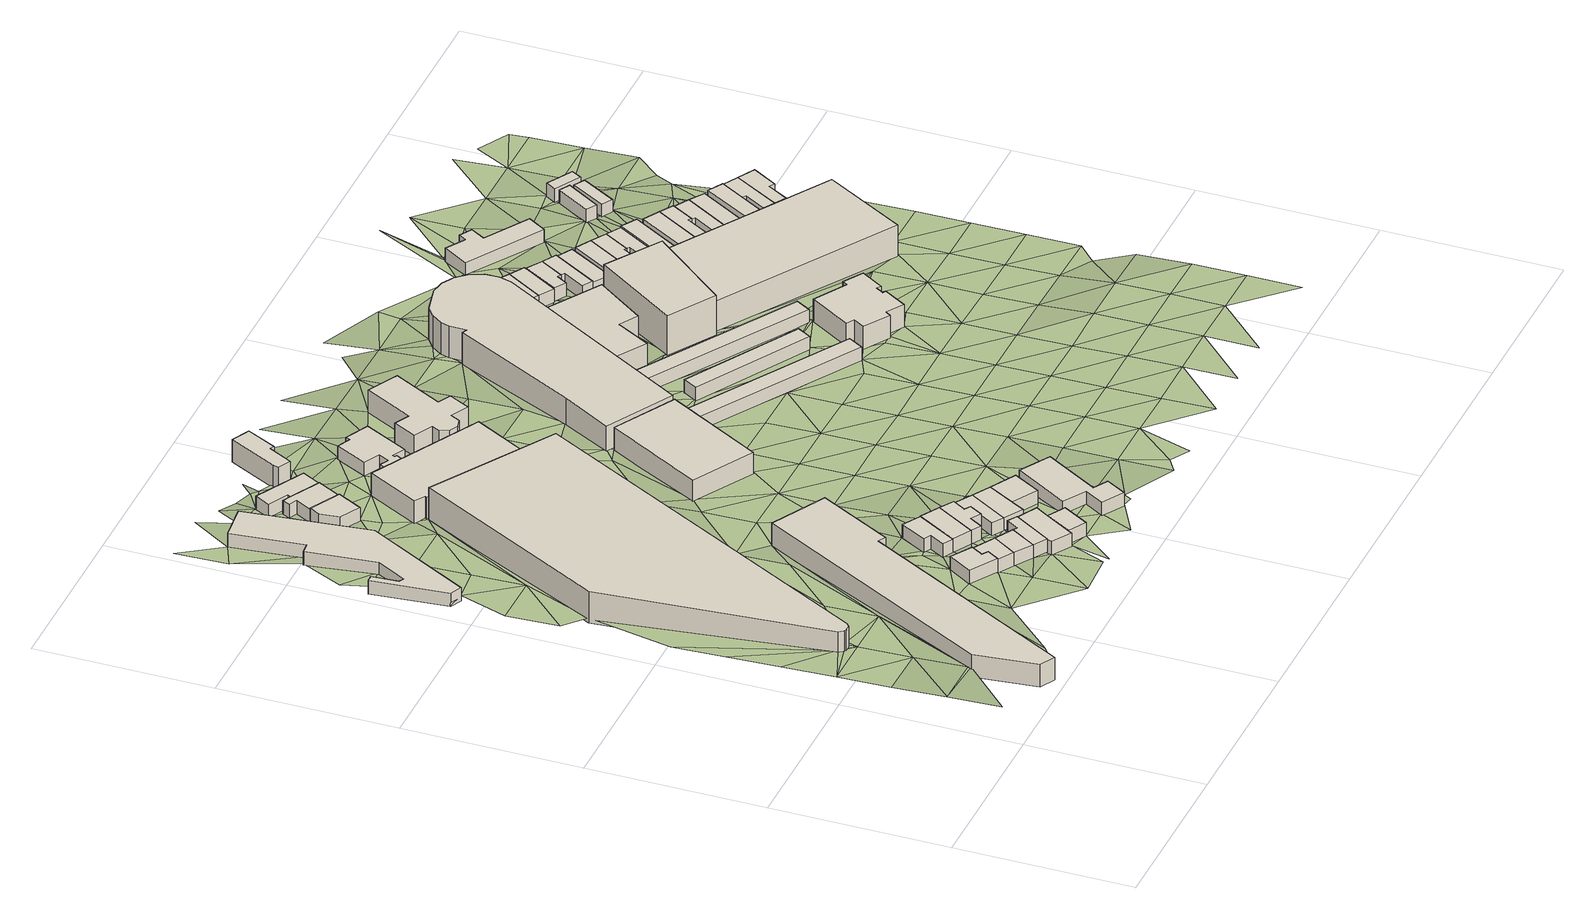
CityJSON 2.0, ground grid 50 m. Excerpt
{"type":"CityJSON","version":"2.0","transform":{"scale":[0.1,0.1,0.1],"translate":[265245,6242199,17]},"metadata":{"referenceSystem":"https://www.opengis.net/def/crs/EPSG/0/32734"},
"CityObjects":{
"building1":{"type":"Building","attributes":{"address":"International Hotel School 127 Cecil Road Salt River 7925 Cape Town","building":"college","building:levels":2,"amenity":"college","building_height":6.9,"plus_code":"4FRW3F86+86P","ground_height":23.71,"roof_height":30.61},"geometry":[{"type":"Solid","lod":"1","boundaries":[[[[0,1,2,3]],[[1,4,5,2]],[[4,6,7,5]],[[6,8,9,7]],[[8,10,11,9]],[[10,12,13,11]],[[12,0,3,13]],[[3,2,5,7,9,11,13]],[[12,10,8,6,4,1,0]]]]}]},
"building2":{"type":"Building","attributes":{"address":"Durham Avenue Cape Town","building":"retail","building:levels":1,"building_height":4.1,"plus_code":"4FRW3F86+V5J","ground_height":20.14,"roof_height":24.24},"geometry":[{"type":"Solid","lod":"1","boundaries":[[[[14,15,16,17]],[[15,18,19,16]],[[18,20,21,19]],[[20,22,23,21]],[[22,24,25,23]],[[24,26,27,25]],[[26,28,29,27]],[[28,30,31,29]],[[30,32,33,31]],[[32,34,35,33]],[[34,36,37,35]],[[36,14,17,37]],[[17,16,19,21,23,25,27,29,31,33,35,37]],[[36,34,32,30,28,26,24,22,20,18,15,14]]]]}]},
"building3":{"type":"Building","attributes":{"address":"1 Milne Street Salt River Cape Town","building":"house","building:levels":1,"building_height":4.1,"plus_code":"4FRW3F86+88G","ground_height":25.36,"roof_height":29.46},"geometry":[{"type":"Solid","lod":"1","boundaries":[[[[38,39,40,41]],[[39,42,43,40]],[[42,44,45,43]],[[44,46,47,45]],[[46,48,49,47]],[[48,38,41,49]],[[41,40,43,45,47,49]],[[48,46,44,42,39,38]]]]}]},
"building4":{"type":"Building","attributes":{"address":"97 Durham Avenue Salt River Cape Town","building":"commercial","building:levels":3,"building_height":9.7,"plus_code":"4FRW3F86+G54","ground_height":21.37,"roof_height":31.07},"geometry":[{"type":"Solid","lod":"1","boundaries":[[[[50,51,52,53]],[[51,54,55,52]],[[54,56,57,55]],[[56,58,59,57]],[[58,60,61,59]],[[60,62,63,61]],[[62,64,65,63]],[[64,50,53,65]],[[53,52,55,57,59,61,63,65]],[[64,62,60,58,56,54,51,50]]]]}]},
"building5":{"type":"Building","attributes":{"address":"2 Milne Street Salt River Cape Town","building":"house","building:levels":1,"building_height":4.1,"plus_code":"4FRW3F86+892","ground_height":25.14,"roof_height":29.24},"geometry":[{"type":"Solid","lod":"1","boundaries":[[[[66,67,68,69]],[[67,70,71,68]],[[70,72,73,71]],[[72,74,75,73]],[[74,76,77,75]],[[76,66,69,77]],[[69,68,71,73,75,77]],[[76,74,72,70,67,66]]]]}]},
"building6":{"type":"Building","attributes":{"address":"3 Milne Street Salt River Cape Town","building":"house","building:levels":1,"building_height":4.1,"plus_code":"4FRW3F86+79W","ground_height":25.14,"roof_height":29.24},"geometry":[{"type":"Solid","lod":"1","boundaries":[[[[78,79,80,81]],[[79,67,68,80]],[[67,66,69,68]],[[66,78,81,69]],[[81,80,68,69]],[[66,67,79,78]]]]}]},
"building7":{"type":"Building","attributes":{"address":"1 Ford Street Salt River Cape Town","building":"house","building:levels":1,"building_height":4.1,"plus_code":"4FRW3F86+99M","ground_height":24.67,"roof_height":28.77},"geometry":[{"type":"Solid","lod":"1","boundaries":[[[[82,83,84,85]],[[83,86,87,84]],[[86,88,89,87]],[[88,90,91,89]],[[90,92,93,91]],[[92,82,85,93]],[[85,84,87,89,91,93]],[[92,90,88,86,83,82]]]]}]},
"building8":{"type":"Building","attributes":{"address":"4 Milne Street Salt River Cape Town","building":"house","building:levels":1,"building_height":4.1,"plus_code":"4FRW3F86+7CJ","ground_height":25.14,"roof_height":29.24},"geometry":[{"type":"Solid","lod":"1","boundaries":[[[[94,95,96,97]],[[95,98,99,96]],[[98,100,101,99]],[[100,79,80,101]],[[79,78,81,80]],[[78,94,97,81]],[[97,96,99,101,80,81]],[[78,79,100,98,95,94]]]]}]},
"building9":{"type":"Building","attributes":{"address":"2 Ford Street Salt River Cape Town","building":"house","building:levels":1,"building_height":4.1,"plus_code":"4FRW3F86+999","ground_height":24.76,"roof_height":28.86},"geometry":[{"type":"Solid","lod":"1","boundaries":[[[[102,103,104,105]],[[103,106,107,104]],[[106,108,109,107]],[[108,102,105,109]],[[105,104,107,109]],[[108,106,103,102]]]]}]},
"building10":{"type":"Building","attributes":{"address":"5 Milne Street Salt River Cape Town","building":"house","building:levels":1,"building_height":4.1,"plus_code":"4FRW3F86+7CF","ground_height":24.87,"roof_height":28.97},"geometry":[{"type":"Solid","lod":"1","boundaries":[[[[110,111,112,113]],[[111,114,115,112]],[[114,116,117,115]],[[116,118,119,117]],[[118,120,121,119]],[[120,122,123,121]],[[122,110,113,123]],[[113,112,115,117,119,121,123]],[[122,120,118,116,114,111,110]]]]}]},
"building11":{"type":"Building","attributes":{"address":"82 Coleridge Road Salt River Cape Town","building":"house","building:levels":1,"building_height":4.1,"plus_code":"4FRW3F86+W63","ground_height":20.68,"roof_height":24.78},"geometry":[{"type":"Solid","lod":"1","boundaries":[[[[124,125,126,127]],[[125,128,129,126]],[[128,130,131,129]],[[130,132,133,131]],[[132,124,127,133]],[[127,126,129,131,133]],[[132,130,128,125,124]]]]}]},
"building12":{"type":"Building","attributes":{"address":"3 Ford Street Salt River Cape Town","building":"house","building:levels":1,"building_height":4.1,"plus_code":"4FRW3F86+9C3","ground_height":24.76,"roof_height":28.86},"geometry":[{"type":"Solid","lod":"1","boundaries":[[[[134,102,105,135]],[[102,108,109,105]],[[108,136,137,109]],[[136,138,139,137]],[[138,140,141,139]],[[140,142,143,141]],[[142,144,145,143]],[[144,134,135,145]],[[135,105,109,137,139,141,143,145]],[[144,142,140,138,136,108,102,134]]]]}]},
"building13":{"type":"Building","attributes":{"address":"6 Milne Street Salt River Cape Town","building":"house","building:levels":1,"building_height":4.1,"plus_code":"4FRW3F86+7C9","ground_height":25.07,"roof_height":29.17},"geometry":[{"type":"Solid","lod":"1","boundaries":[[[[146,147,148,149]],[[147,150,151,148]],[[150,152,153,151]],[[152,146,149,153]],[[149,148,151,153]],[[152,150,147,146]]]]}]},
"building14":{"type":"Building","attributes":{"address":"80 Coleridge Road Salt River Cape Town","building":"house","building:levels":1,"building_height":4.1,"plus_code":"4FRW3F86+W6G","ground_height":20.27,"roof_height":24.37},"geometry":[{"type":"Solid","lod":"1","boundaries":[[[[154,155,156,157]],[[155,158,159,156]],[[158,160,161,159]],[[160,162,163,161]],[[162,164,165,163]],[[164,166,167,165]],[[166,154,157,167]],[[157,156,159,161,163,165,167]],[[166,164,162,160,158,155,154]]]]}]},
"building15":{"type":"Building","attributes":{"address":"4 Ford Street Salt River Cape Town","building":"house","building:levels":1,"building_height":4.1,"plus_code":"4FRW3F86+8CW","ground_height":24.34,"roof_height":28.44},"geometry":[{"type":"Solid","lod":"1","boundaries":[[[[168,169,170,171]],[[169,172,173,170]],[[172,174,175,173]],[[174,176,177,175]],[[176,178,179,177]],[[178,180,181,179]],[[180,168,171,181]],[[171,170,173,175,177,179,181]],[[180,178,176,174,172,169,168]]]]}]},
"building16":{"type":"Building","attributes":{"address":"78 Coleridge Road Salt River Cape Town","building":"house","building:levels":1,"building_height":4.1,"plus_code":"4FRW3F86+X65","ground_height":20.07,"roof_height":24.17},"geometry":[{"type":"Solid","lod":"1","boundaries":[[[[182,183,184,185]],[[183,186,187,184]],[[186,188,189,187]],[[188,190,191,189]],[[190,192,193,191]],[[192,182,185,193]],[[185,184,187,189,191,193]],[[192,190,188,186,183,182]]]]}]},
"building17":{"type":"Building","attributes":{"address":"5 Ford Street Salt River Cape Town","building":"house","building:levels":1,"building_height":4.1,"plus_code":"4FRW3F86+8FJ","ground_height":24.34,"roof_height":28.44},"geometry":[{"type":"Solid","lod":"1","boundaries":[[[[194,168,171,195]],[[168,180,181,171]],[[180,196,197,181]],[[196,198,199,197]],[[198,194,195,199]],[[195,171,181,197,199]],[[198,196,180,168,194]]]]}]},
"building18":{"type":"Building","attributes":{"address":"6 Ford Street Salt River Cape Town","building":"house","building:levels":1,"building_height":4.1,"plus_code":"4FRW3F86+8FG","ground_height":24.34,"roof_height":28.44},"geometry":[{"type":"Solid","lod":"1","boundaries":[[[[194,198,199,195]],[[198,200,201,199]],[[200,202,203,201]],[[202,194,195,203]],[[195,199,201,203]],[[202,200,198,194]]]]}]},
"building19":{"type":"Building","attributes":{"address":"86 Cecil Road Salt River Cape Town","building":"industrial","building:levels":2,"building_height":6.9,"plus_code":"4FRW3F86+R8G","ground_height":20.45,"roof_height":27.35},"geometry":[{"type":"Solid","lod":"1","boundaries":[[[[204,205,206,207]],[[205,208,209,206]],[[208,210,211,209]],[[210,212,213,211]],[[212,214,215,213]],[[214,204,207,215]],[[207,206,209,211,213,215]],[[214,212,210,208,205,204]]]]}]},
"building20":{"type":"Building","attributes":{"address":"7 Ford Street Salt River Cape Town","building":"house","building:levels":1,"building_height":4.1,"plus_code":"4FRW3F86+7GV","ground_height":24.4,"roof_height":28.5},"geometry":[{"type":"Solid","lod":"1","boundaries":[[[[216,217,218,219]],[[217,220,221,218]],[[220,222,223,221]],[[222,224,225,223]],[[224,226,227,225]],[[226,228,229,227]],[[228,230,231,229]],[[230,216,219,231]],[[219,218,221,223,225,227,229,231]],[[230,228,226,224,222,220,217,216]]]]}]},
"building21":{"type":"Building","attributes":{"address":"9 Swift Street Salt River Cape Town","building":"house","building:levels":2,"building_height":6.9,"plus_code":"4FRW3F96+275","ground_height":19.42,"roof_height":26.32},"geometry":[{"type":"Solid","lod":"1","boundaries":[[[[232,233,234,235]],[[233,236,237,234]],[[236,238,239,237]],[[238,240,241,239]],[[240,242,243,241]],[[242,244,245,243]],[[244,232,235,245]],[[235,234,237,239,241,243,245]],[[244,242,240,238,236,233,232]]]]}]},
"building22":{"type":"Building","attributes":{"address":"63 Coleridge Road Salt River Cape Town","building":"house","building:levels":1,"residential":"clergy_house","building_height":4.1,"plus_code":"4FRW3F86+V8X","ground_height":20.45,"roof_height":24.55},"geometry":[{"type":"Solid","lod":"1","boundaries":[[[[246,247,248,249]],[[247,250,251,248]],[[250,252,253,251]],[[252,254,255,253]],[[254,256,257,255]],[[256,258,259,257]],[[258,260,261,259]],[[260,262,263,261]],[[262,264,265,263]],[[264,266,267,265]],[[266,268,269,267]],[[268,270,271,269]],[[270,272,273,271]],[[272,246,249,273]],[[249,248,251,253,255,257,259,261,263,265,267,269,271,273]],[[272,270,268,266,264,262,260,258,256,254,252,250,247,246]]]]}]},
"building23":{"type":"Building","attributes":{"address":"125 Cecil Road Salt River Cape Town","building":"industrial","building:levels":2,"building_height":6.9,"plus_code":"4FRW3F86+JCQ","ground_height":22.56,"roof_height":29.46},"geometry":[{"type":"Solid","lod":"1","boundaries":[[[[274,275,276,277]],[[275,278,279,276]],[[278,280,281,279]],[[280,274,277,281]],[[277,276,279,281]],[[280,278,275,274]]]]}]},
"building24":{"type":"Building","attributes":{"address":"St. Francis Catholic Church Coleridge Road Salt River","building":"church","building:levels":2,"amenity":"place_of_worship","building_height":6.9,"plus_code":"4FRW3F86+VCM","ground_height":20.59,"roof_height":27.49},"geometry":[{"type":"Solid","lod":"1","boundaries":[[[[282,283,284,285]],[[283,286,287,284]],[[286,288,289,287]],[[288,290,291,289]],[[290,292,293,291]],[[292,294,295,293]],[[294,296,297,295]],[[296,298,299,297]],[[298,300,301,299]],[[300,302,303,301]],[[302,304,305,303]],[[304,306,307,305]],[[306,308,309,307]],[[308,282,285,309]],[[285,284,287,289,291,293,295,297,299,301,303,305,307,309]],[[308,306,304,302,300,298,296,294,292,290,288,286,283,282]]]]}]},
"building25":{"type":"Building","attributes":{"building":"carport","building:levels":1,"amenity":"parking","building_height":4.1,"plus_code":"4FRW3F86+HJR","ground_height":22.27,"roof_height":26.37},"geometry":[{"type":"Solid","lod":"1","boundaries":[[[[310,311,312,313]],[[311,314,315,312]],[[314,316,317,315]],[[316,310,313,317]],[[313,312,315,317]],[[316,314,311,310]]]]}]},
"building26":{"type":"Building","attributes":{"address":"Cecil Road Salt River Cape Town","building":"parking","building:levels":3,"building_height":9.7,"plus_code":"4FRW3F86+RH7","ground_height":20.05,"roof_height":29.75},"geometry":[{"type":"Solid","lod":"1","boundaries":[[[[318,319,320,321]],[[319,322,323,320]],[[322,324,325,323]],[[324,326,327,325]],[[326,328,329,327]],[[328,330,331,329]],[[330,332,333,331]],[[332,334,335,333]],[[334,336,337,335]],[[336,338,339,337]],[[338,340,341,339]],[[340,342,343,341]],[[342,344,345,343]],[[344,346,347,345]],[[346,348,349,347]],[[348,318,321,349]],[[321,320,323,325,327,329,331,333,335,337,339,341,343,345,347,349]],[[348,346,344,342,340,338,336,334,332,330,328,326,324,322,319,318]]]]}]},
"building27":{"type":"Building","attributes":{"building":"carport","building:levels":1,"amenity":"parking","building_height":4.1,"plus_code":"4FRW3F86+JJQ","ground_height":21.72,"roof_height":25.82},"geometry":[{"type":"Solid","lod":"1","boundaries":[[[[350,351,352,353]],[[351,354,355,352]],[[354,356,357,355]],[[356,350,353,357]],[[353,352,355,357]],[[356,354,351,350]]]]}]},
"building28":{"type":"Building","attributes":{"building":"carport","building:levels":1,"amenity":"parking","building_height":4.1,"plus_code":"4FRW3F86+MM7","ground_height":21.59,"roof_height":25.69},"geometry":[{"type":"Solid","lod":"1","boundaries":[[[[358,359,360,361]],[[359,362,363,360]],[[362,364,365,363]],[[364,358,361,365]],[[361,360,363,365]],[[364,362,359,358]]]]}]},
"building29":{"type":"Building","attributes":{"address":"13 Shelley Road Salt River Cape Town","building":"office","building:levels":2,"building_height":6.9,"plus_code":"4FRW3F86+QMC","ground_height":20.65,"roof_height":27.55},"geometry":[{"type":"Solid","lod":"1","boundaries":[[[[366,367,368,369]],[[367,370,371,368]],[[370,372,373,371]],[[372,374,375,373]],[[374,376,377,375]],[[376,366,369,377]],[[369,368,371,373,375,377]],[[376,374,372,370,367,366]]]]}]},
"building30":{"type":"Building","attributes":{"address":"Atelier's Park 11 Shelley Road Salt River Cape Town","building":"apartments","building:levels":4,"building:flats":"16","building_height":12.5,"plus_code":"4FRW3F86+PPJ","ground_height":20.72,"roof_height":33.22},"geometry":[{"type":"Solid","lod":"1","boundaries":[[[[378,379,380,381]],[[379,382,383,380]],[[382,384,385,383]],[[384,378,381,385]],[[381,380,383,385]],[[384,382,379,378]]]]}]},
"building31":{"type":"Building","attributes":{"address":"Rotary Club of Cape Town Shelley Road Salt River Cape Town","building":"hall","building:levels":2,"amenity":"social_facility","social_facility":"outreach","operator":"Rotary International","building_height":6.9,"plus_code":"4FRW3F86+HQ7","ground_height":22.13,"roof_height":29.03},"geometry":[{"type":"Solid","lod":"1","boundaries":[[[[386,387,388,389]],[[387,390,391,388]],[[390,392,393,391]],[[392,394,395,393]],[[394,396,397,395]],[[396,398,399,397]],[[398,400,401,399]],[[400,402,403,401]],[[402,404,405,403]],[[404,406,407,405]],[[406,408,409,407]],[[408,410,411,409]],[[410,412,413,411]],[[412,386,389,413]],[[389,388,391,393,395,397,399,401,403,405,407,409,411,413]],[[412,410,408,406,404,402,400,398,396,394,392,390,387,386]]]]}]},
"building32":{"type":"Building","attributes":{"address":"Swift Street Salt River Cape Town","building":"house","building:levels":1,"building_height":4.1,"plus_code":"4FRW3F86+VMH","ground_height":20.05,"roof_height":24.15},"geometry":[{"type":"Solid","lod":"1","boundaries":[[[[414,415,416,417]],[[415,418,419,416]],[[418,420,421,419]],[[420,414,417,421]],[[417,416,419,421]],[[420,418,415,414]]]]}]},
"building33":{"type":"Building","attributes":{"address":"Swift Street Salt River Cape Town","building":"house","building:levels":1,"building_height":4.1,"plus_code":"4FRW3F86+VP2","ground_height":20.05,"roof_height":24.15},"geometry":[{"type":"Solid","lod":"1","boundaries":[[[[415,414,417,416]],[[414,422,423,417]],[[422,424,425,423]],[[424,426,427,425]],[[426,415,416,427]],[[416,417,423,425,427]],[[426,424,422,414,415]]]]}]},
"building34":{"type":"Building","attributes":{"address":"Swift Street Salt River Cape Town","building":"house","building:levels":1,"building_height":4.1,"plus_code":"4FRW3F86+VP4","ground_height":20.41,"roof_height":24.51},"geometry":[{"type":"Solid","lod":"1","boundaries":[[[[428,429,430,431]],[[429,432,433,430]],[[432,434,435,433]],[[434,436,437,435]],[[436,438,439,437]],[[438,428,431,439]],[[431,430,433,435,437,439]],[[438,436,434,432,429,428]]]]}]},
"building35":{"type":"Building","attributes":{"address":"Swift Street Salt River Cape Town","building":"house","building:levels":1,"building_height":4.1,"plus_code":"4FRW3F86+RPG","ground_height":20.41,"roof_height":24.51},"geometry":[{"type":"Solid","lod":"1","boundaries":[[[[440,428,431,441]],[[428,438,439,431]],[[438,442,443,439]],[[442,444,445,443]],[[444,446,447,445]],[[446,440,441,447]],[[441,431,439,443,445,447]],[[446,444,442,438,428,440]]]]}]},
"building36":{"type":"Building","attributes":{"address":"Swift Street Salt River Cape Town","building":"house","building:levels":1,"building_height":4.1,"plus_code":"4FRW3F86+RQC","ground_height":20.03,"roof_height":24.13},"geometry":[{"type":"Solid","lod":"1","boundaries":[[[[448,449,450,451]],[[449,452,453,450]],[[452,454,455,453]],[[454,448,451,455]],[[451,450,453,455]],[[454,452,449,448]]]]}]},
"building37":{"type":"Building","attributes":{"address":"Swift Street Salt River Cape Town","building":"house","building:levels":1,"building_height":4.1,"plus_code":"4FRW3F86+RQ8","ground_height":20.03,"roof_height":24.13},"geometry":[{"type":"Solid","lod":"1","boundaries":[[[[456,457,458,459]],[[457,460,461,458]],[[460,462,463,461]],[[462,456,459,463]],[[459,458,461,463]],[[462,460,457,456]]]]}]},
"building38":{"type":"Building","attributes":{"address":"17 on Shelly Shelley Road Salt River Cape Town","building":"residential","building:levels":3,"building:flats":"95","residential":"student","operator":"Proper Living","building_height":9.7,"plus_code":"4FRW3F86+MR9","ground_height":20.73,"roof_height":30.43},"geometry":[{"type":"Solid","lod":"1","boundaries":[[[[464,465,466,467]],[[465,468,469,466]],[[468,470,471,469]],[[470,464,467,471]],[[467,466,469,471]],[[470,468,465,464]]]]}]},
"building39":{"type":"Building","attributes":{"address":"Swift Street Salt River Cape Town","building":"house","building:levels":1,"building_height":4.1,"plus_code":"4FRW3F86+RR6","ground_height":20.03,"roof_height":24.13},"geometry":[{"type":"Solid","lod":"1","boundaries":[[[[472,456,459,473]],[[456,462,463,459]],[[462,474,475,463]],[[474,476,477,475]],[[476,478,479,477]],[[478,472,473,479]],[[473,459,463,475,477,479]],[[478,476,474,462,456,472]]]]}]},
"building40":{"type":"Building","attributes":{"address":"Swift Street Salt River Cape Town","building":"house","building:levels":1,"building_height":4.1,"plus_code":"4FRW3F86+QRM","ground_height":20.03,"roof_height":24.13},"geometry":[{"type":"Solid","lod":"1","boundaries":[[[[480,472,473,481]],[[472,478,479,473]],[[478,482,483,479]],[[482,484,485,483]],[[484,486,487,485]],[[486,480,481,487]],[[481,473,479,483,485,487]],[[486,484,482,478,472,480]]]]}]},
"building41":{"type":"Building","attributes":{"building":"school","building:levels":1,"building_height":4.1,"plus_code":"4FRW3F86+WQ8","ground_height":18.8,"roof_height":22.9},"geometry":[{"type":"Solid","lod":"1","boundaries":[[[[488,489,490,491]],[[489,492,493,490]],[[492,494,495,493]],[[494,496,497,495]],[[496,498,499,497]],[[498,500,501,499]],[[500,502,503,501]],[[502,488,491,503]],[[491,490,493,495,497,499,501,503]],[[502,500,498,496,494,492,489,488]]]]}]},
"building42":{"type":"Building","attributes":{"address":"Swift Street Salt River Cape Town","building":"house","building:levels":1,"building_height":4.1,"plus_code":"4FRW3F86+QRP","ground_height":20.39,"roof_height":24.49},"geometry":[{"type":"Solid","lod":"1","boundaries":[[[[504,505,506,507]],[[505,508,509,506]],[[508,510,511,509]],[[510,504,507,511]],[[507,506,509,511]],[[510,508,505,504]]]]}]},
"building43":{"type":"Building","attributes":{"address":"Swift Street Salt River Cape Town","building":"house","building:levels":1,"building_height":4.1,"plus_code":"4FRW3F86+QV6","ground_height":20.39,"roof_height":24.49},"geometry":[{"type":"Solid","lod":"1","boundaries":[[[[512,513,514,515]],[[513,516,517,514]],[[516,518,519,517]],[[518,512,515,519]],[[515,514,517,519]],[[518,516,513,512]]]]}]},
"building44":{"type":"Building","attributes":{"address":"Swift Street Salt River Cape Town","building":"house","building:levels":1,"building_height":4.1,"plus_code":"4FRW3F86+QV3","ground_height":20.39,"roof_height":24.49},"geometry":[{"type":"Solid","lod":"1","boundaries":[[[[520,512,515,521]],[[512,518,519,515]],[[518,522,523,519]],[[522,524,525,523]],[[524,526,527,525]],[[526,528,529,527]],[[528,520,521,529]],[[521,515,519,523,525,527,529]],[[528,526,524,522,518,512,520]]]]}]},
"building45":{"type":"Building","attributes":{"address":"Swift Street Salt River Cape Town","building":"house","building:levels":1,"building_height":4.1,"plus_code":"4FRW3F86+PVX","ground_height":20.08,"roof_height":24.18},"geometry":[{"type":"Solid","lod":"1","boundaries":[[[[530,531,532,533]],[[531,534,535,532]],[[534,536,537,535]],[[536,538,539,537]],[[538,540,541,539]],[[540,530,533,541]],[[533,532,535,537,539,541]],[[540,538,536,534,531,530]]]]}]},
"building46":{"type":"Building","attributes":{"address":"Swift Street Salt River Cape Town","building":"house","building:levels":1,"building_height":4.1,"plus_code":"4FRW3F86+PWR","ground_height":20.08,"roof_height":24.18},"geometry":[{"type":"Solid","lod":"1","boundaries":[[[[530,540,541,533]],[[540,542,543,541]],[[542,544,545,543]],[[544,530,533,545]],[[533,541,543,545]],[[544,542,540,530]]]]}]},
"building47":{"type":"Building","attributes":{"address":"Swift Street Salt River Cape Town","building":"house","building:levels":1,"building_height":4.1,"plus_code":"4FRW3F86+PWQ","ground_height":20.61,"roof_height":24.71},"geometry":[{"type":"Solid","lod":"1","boundaries":[[[[546,547,548,549]],[[547,550,551,548]],[[550,552,553,551]],[[552,554,555,553]],[[554,546,549,555]],[[549,548,551,553,555]],[[554,552,550,547,546]]]]}]},
"building48":{"type":"Building","attributes":{"building":"school","building:levels":1,"building_height":4.1,"plus_code":"4FRW3F86+VV9","ground_height":19.11,"roof_height":23.21},"geometry":[{"type":"Solid","lod":"1","boundaries":[[[[556,557,558,559]],[[557,560,561,558]],[[560,562,563,561]],[[562,556,559,563]],[[559,558,561,563]],[[562,560,557,556]]]]}]},
"building49":{"type":"Building","attributes":{"building":"school","building:levels":1,"building_height":4.1,"plus_code":"4FRW3F86+VW2","ground_height":18.8,"roof_height":22.9},"geometry":[{"type":"Solid","lod":"1","boundaries":[[[[564,565,566,567]],[[565,568,569,566]],[[568,570,571,569]],[[570,564,567,571]],[[567,566,569,571]],[[570,568,565,564]]]]}]},
"building50":{"type":"Building","attributes":{"address":"Swift Street Salt River Cape Town","building":"house","building:levels":1,"building_height":4.1,"plus_code":"4FRW3F86+PW9","ground_height":20.4,"roof_height":24.5},"geometry":[{"type":"Solid","lod":"1","boundaries":[[[[572,573,574,575]],[[573,576,577,574]],[[576,578,579,577]],[[578,580,581,579]],[[580,582,583,581]],[[582,572,575,583]],[[575,574,577,579,581,583]],[[582,580,578,576,573,572]]]]}]},
"building51":{"type":"Building","attributes":{"address":"Swift Street Salt River Cape Town","building":"house","building:levels":1,"building_height":4.1,"plus_code":"4FRW3F86+PX8","ground_height":20.4,"roof_height":24.5},"geometry":[{"type":"Solid","lod":"1","boundaries":[[[[584,572,575,585]],[[572,582,583,575]],[[582,586,587,583]],[[586,588,589,587]],[[588,590,591,589]],[[590,584,585,591]],[[585,575,583,587,589,591]],[[590,588,586,582,572,584]]]]}]},
"building52":{"type":"Building","attributes":{"building":"school","building:levels":1,"building_height":4.1,"plus_code":"4FRW3F86+VWV","ground_height":18.8,"roof_height":22.9},"geometry":[{"type":"Solid","lod":"1","boundaries":[[[[592,593,594,595]],[[593,596,597,594]],[[596,598,599,597]],[[598,592,595,599]],[[595,594,597,599]],[[598,596,593,592]]]]}]},
"terrain1":{"type":"TINRelief","geometry":[{"type":"CompositeSurface","lod":"1","boundaries":[[[600,601,602]],[[603,602,604]],[[601,605,602]],[[603,604,606]],[[602,605,604]],[[607,606,608]],[[606,604,609]],[[608,610,607]],[[611,608,606]],[[611,606,609]],[[608,612,610]],[[601,613,605]],[[614,611,609]],[[609,615,614]],[[605,613,604]],[[616,615,609]],[[612,608,617]],[[604,613,609]],[[616,609,613]],[[618,619,620]],[[613,621,616]],[[622,623,617]],[[624,623,622]],[[620,619,625]],[[613,601,626]],[[627,628,629]],[[630,618,620]],[[624,622,628]],[[631,616,621]],[[632,633,634]],[[635,621,613]],[[620,625,42]],[[628,622,636]],[[634,637,632]],[[632,637,638]],[[625,639,640]],[[636,641,628]],[[42,625,44]],[[637,642,638]],[[625,640,44]],[[620,42,39]],[[50,622,617]],[[631,621,635]],[[613,626,635]],[[643,628,641]],[[620,39,630]],[[642,644,645]],[[646,636,622]],[[15,645,644]],[[647,640,639]],[[648,645,15]],[[640,649,44]],[[641,636,646]],[[650,649,640]],[[651,647,639]],[[39,652,630]],[[38,653,39]],[[39,653,652]],[[650,640,647]],[[626,631,635]],[[631,654,616]],[[630,652,655]],[[646,643,641]],[[622,50,646]],[[656,653,38]],[[657,655,652]],[[652,653,657]],[[653,658,657]],[[38,659,656]],[[650,647,660]],[[659,38,67]],[[657,83,655]],[[651,661,647]],[[662,15,663]],[[631,626,664]],[[128,125,643]],[[125,663,643]],[[643,646,665]],[[67,666,659]],[[128,643,667]],[[668,67,79]],[[150,661,669]],[[668,666,67]],[[643,670,667]],[[670,643,665]],[[83,12,655]],[[125,671,663]],[[100,98,79]],[[672,661,150]],[[125,124,162]],[[631,664,673]],[[646,50,665]],[[98,668,79]],[[674,666,668]],[[671,125,162]],[[138,666,674]],[[664,626,12]],[[663,671,675]],[[162,124,676]],[[674,668,677]],[[668,98,677]],[[50,678,665]],[[671,162,160]],[[679,663,675]],[[680,631,673]],[[681,138,674]],[[678,682,665]],[[98,95,677]],[[83,103,683]],[[671,160,684]],[[683,12,83]],[[667,670,205]],[[670,665,205]],[[160,158,684]],[[50,685,678]],[[677,95,686]],[[102,683,103]],[[675,687,679]],[[686,95,114]],[[688,689,150]],[[690,152,150]],[[205,132,667]],[[146,152,114]],[[690,150,689]],[[691,687,675]],[[664,12,692]],[[693,686,114]],[[692,673,664]],[[683,694,12]],[[695,114,152]],[[631,680,654]],[[696,691,675]],[[152,690,695]],[[680,673,697]],[[675,698,696]],[[699,689,688]],[[700,693,114]],[[694,692,12]],[[698,675,183]],[[700,114,695]],[[673,692,697]],[[701,132,702]],[[683,102,703]],[[132,205,702]],[[102,134,703]],[[704,678,685]],[[705,695,690]],[[705,690,689]],[[685,50,654]],[[691,696,706]],[[134,168,707]],[[708,696,698]],[[694,683,703]],[[701,702,183]],[[707,168,194]],[[698,183,709]],[[707,703,134]],[[262,205,710]],[[702,205,256]],[[695,216,700]],[[697,711,680]],[[205,712,710]],[[205,262,256]],[[697,692,713]],[[709,183,714]],[[715,692,694]],[[699,716,717]],[[194,718,707]],[[717,719,699]],[[715,694,703]],[[720,183,702]],[[721,709,714]],[[654,704,685]],[[216,718,700]],[[722,723,719]],[[714,183,720]],[[256,262,724]],[[722,719,717]],[[702,256,720]],[[724,262,725]],[[680,711,654]],[[726,721,714]],[[727,712,205]],[[703,707,728]],[[718,728,707]],[[723,722,230]],[[729,713,692]],[[730,731,732]],[[715,729,692]],[[730,712,733]],[[734,711,697]],[[730,733,731]],[[733,712,735]],[[728,718,216]],[[717,736,722]],[[714,737,726]],[[712,738,735]],[[715,703,739]],[[735,740,733]],[[720,737,714]],[[704,654,741]],[[230,728,216]],[[742,743,720]],[[726,737,244]],[[728,739,703]],[[740,735,744]],[[729,745,713]],[[746,654,711]],[[738,712,727]],[[747,733,740]],[[748,736,717]],[[738,749,735]],[[722,736,230]],[[749,744,735]],[[741,654,746]],[[720,743,737]],[[741,750,704]],[[746,711,734]],[[715,751,729]],[[747,752,733]],[[727,704,750]],[[715,739,751]],[[738,727,753]],[[743,752,737]],[[745,754,713]],[[753,727,755]],[[736,748,756]],[[757,728,230]],[[747,758,752]],[[745,729,759]],[[230,736,760]],[[761,741,746]],[[759,729,751]],[[761,750,741]],[[727,762,755]],[[734,763,746]],[[762,727,750]],[[739,728,764]],[[713,754,274]],[[760,757,230]],[[765,755,762]],[[737,752,766]],[[752,758,767]],[[766,768,737]],[[751,739,764]],[[736,756,769]],[[759,770,745]],[[728,757,764]],[[745,770,754]],[[274,763,734]],[[760,736,769]],[[769,756,771]],[[750,772,762]],[[750,761,772]],[[752,767,766]],[[751,773,759]],[[754,310,274]],[[774,757,760]],[[773,751,764]],[[310,763,274]],[[775,776,762]],[[308,777,776]],[[769,774,760]],[[762,772,775]],[[763,310,778]],[[770,759,779]],[[764,757,780]],[[779,754,770]],[[773,781,759]],[[780,757,774]],[[767,782,766]],[[776,783,308]],[[783,776,775]],[[763,778,784]],[[759,781,779]],[[763,784,785]],[[782,767,308]],[[786,766,782]],[[773,764,787]],[[761,788,772]],[[789,774,769]],[[787,764,780]],[[784,778,790]],[[791,763,785]],[[789,769,792]],[[785,784,790]],[[308,783,782]],[[775,772,788]],[[793,781,773]],[[778,310,794]],[[774,795,780]],[[796,754,779]],[[793,773,787]],[[775,788,783]],[[774,789,795]],[[791,785,797]],[[779,781,798]],[[783,799,782]],[[800,787,780]],[[798,781,793]],[[790,801,785]],[[795,800,780]],[[802,791,797]],[[799,783,788]],[[789,792,803]],[[804,794,310]],[[793,787,805]],[[806,763,791]],[[779,798,796]],[[795,789,803]],[[807,782,799]],[[800,805,787]],[[802,797,808]],[[794,809,778]],[[782,807,810]],[[793,796,798]],[[811,812,788]],[[812,799,788]],[[812,813,799]],[[814,800,795]],[[805,815,793]],[[801,790,816]],[[796,793,815]],[[799,813,817]],[[799,817,807]],[[818,808,797]],[[814,795,803]],[[785,801,819]],[[802,808,820]],[[805,800,821]],[[822,807,817]],[[794,804,809]],[[823,802,820]],[[824,804,796]],[[821,800,814]],[[796,815,825]],[[826,818,797]],[[827,803,828]],[[796,825,824]],[[804,829,809]],[[804,824,829]],[[366,806,791]],[[830,815,805]],[[822,831,807]],[[832,833,807]],[[829,824,834]],[[803,827,814]],[[797,364,826]],[[825,815,835]],[[805,821,830]],[[835,824,825]],[[816,819,801]],[[809,829,836]],[[809,836,816]],[[378,820,808]],[[832,807,831]],[[831,822,837]],[[815,838,835]],[[821,814,839]],[[840,815,830]],[[838,815,840]],[[818,826,841]],[[838,842,835]],[[814,827,839]],[[831,837,843]],[[816,836,819]],[[366,844,806]],[[366,845,844]],[[846,830,821]],[[826,364,841]],[[847,820,378]],[[848,845,366]],[[839,846,821]],[[836,364,819]],[[848,366,847]],[[841,849,818]],[[827,850,851]],[[852,838,840]],[[806,844,418]],[[830,853,840]],[[854,838,852]],[[855,831,843]],[[387,364,836]],[[856,857,858]],[[418,859,806]],[[831,855,832]],[[857,860,858]],[[827,851,839]],[[861,854,410]],[[860,859,418]],[[846,853,830]],[[387,836,390]],[[856,855,843]],[[854,852,862]],[[847,378,863]],[[854,862,410]],[[847,863,848]],[[418,858,860]],[[841,364,864]],[[434,848,863]],[[863,378,865]],[[855,856,858]],[[852,840,866]],[[839,867,846]],[[868,865,378]],[[853,869,840]],[[849,841,870]],[[863,442,434]],[[418,855,858]],[[862,852,866]],[[867,839,851]],[[434,438,436]],[[442,438,434]],[[849,868,378]],[[864,364,387]],[[871,865,868]],[[840,869,866]],[[418,415,872]],[[866,386,862]],[[853,846,873]],[[868,874,871]],[[418,872,855]],[[868,849,874]],[[864,387,386]],[[846,867,873]],[[875,429,428]],[[876,874,849]],[[875,877,415]],[[841,864,878]],[[872,415,877]],[[869,853,879]],[[874,457,871]],[[877,875,428]],[[880,876,849]],[[849,870,881]],[[864,386,866]],[[867,851,882]],[[873,879,853]],[[872,883,855]],[[880,849,881]],[[877,428,440]],[[882,851,884]],[[870,885,881]],[[870,886,885]],[[871,457,454]],[[869,887,866]],[[888,880,881]],[[867,889,873]],[[869,879,887]],[[880,888,890]],[[872,877,891]],[[888,881,892]],[[893,885,886]],[[889,867,882]],[[866,878,864]],[[877,440,891]],[[886,894,893]],[[855,883,895]],[[896,883,897]],[[886,898,894]],[[879,873,899]],[[891,440,454]],[[454,457,900]],[[887,901,866]],[[896,897,902]],[[903,898,886]],[[456,900,457]],[[878,866,901]],[[895,883,896]],[[904,894,898]],[[905,873,889]],[[899,873,905]],[[891,454,900]],[[464,886,870]],[[472,900,456]],[[893,894,513]],[[879,906,887]],[[906,879,899]],[[896,902,907]],[[903,886,908]],[[494,909,910]],[[911,902,494]],[[912,913,903]],[[878,901,914]],[[893,513,510]],[[912,903,915]],[[916,900,472]],[[901,887,917]],[[918,903,913]],[[900,916,891]],[[472,919,916]],[[903,550,915]],[[911,494,910]],[[912,920,913]],[[917,887,906]],[[911,907,902]],[[921,918,913]],[[913,920,921]],[[891,916,910]],[[922,510,513]],[[923,919,510]],[[901,924,914]],[[903,908,550]],[[464,908,886]],[[550,925,915]],[[512,922,513]],[[878,914,464]],[[919,923,916]],[[924,901,917]],[[926,510,922]],[[510,927,923]],[[911,910,928]],[[910,916,929]],[[922,512,926]],[[930,550,908]],[[927,510,926]],[[916,923,931]],[[547,925,550]],[[911,928,907]],[[930,908,932]],[[923,927,931]],[[914,924,933]],[[932,908,934]],[[554,930,932]],[[910,929,928]],[[512,520,935]],[[916,557,929]],[[925,547,936]],[[934,908,937]],[[914,938,464]],[[512,935,926]],[[938,914,933]],[[554,932,939]],[[564,931,927]],[[937,908,940]],[[530,935,520]],[[940,908,941]],[[464,941,908]],[[929,557,942]],[[931,564,556]],[[935,530,936]],[[929,942,943]],[[464,944,941]],[[940,941,945]],[[929,943,928]],[[556,942,557]],[[946,937,940]],[[935,936,547]],[[926,935,947]],[[948,937,946]],[[556,596,942]],[[947,570,926]],[[564,596,556]],[[935,547,949]],[[547,546,949]],[[570,596,564]],[[570,947,596]],[[935,949,947]],[[572,949,546]],[[928,943,950]],[[596,947,598]],[[943,598,951]],[[952,947,949]],[[951,950,943]],[[928,950,953]],[[598,947,954]],[[947,952,954]],[[598,955,951]],[[950,951,955]],[[954,955,598]],[[950,956,957]],[[950,955,958]],[[956,950,958]]]}]}
},
"vertices":[
[533,889,67],[160,203,67],[160,203,136],[533,889,136],[181,23,67],[181,23,136],[224,0,67],[224,0,136],[554,608,67],[554,608,136],[576,596,67],[576,596,136],[689,805,67],[689,805,136],
[185,2203,31],[80,2192,31],[80,2192,72],[185,2203,72],[104,1986,31],[104,1986,72],[73,1983,31],[73,1983,72],[95,1787,31],[95,1787,72],[49,1701,31],[49,1701,72],[35,1708,31],[35,1708,72],[30,1783,31],[30,1783,72],[10,1783,31],[10,1783,72],[31,1567,31],[31,1567,72],[64,1551,31],[64,1551,72],[228,1849,31],[228,1849,72],
[630,382,84],[571,419,84],[571,419,125],[630,382,125],[528,351,84],[528,351,125],[605,303,84],[605,303,125],[626,337,84],[626,337,125],[609,348,84],[609,348,125],
[362,1754,44],[70,1207,44],[70,1207,141],[362,1754,141],[127,552,44],[127,552,141],[136,539,44],[136,539,141],[143,535,44],[143,535,141],[159,535,44],[159,535,141],[171,545,44],[171,545,141],[708,1543,44],[708,1543,141],
[649,276,81],[694,345,81],[694,345,122],[649,276,122],[630,382,81],[630,382,122],[609,348,81],[609,348,122],[626,337,81],[626,337,122],[605,303,81],[605,303,122],
[700,243,81],[745,316,81],[745,316,122],[700,243,122],
[722,559,77],[672,588,77],[672,588,118],[722,559,118],[629,514,77],[629,514,118],[650,502,77],[650,502,118],[626,461,77],[626,461,118],[655,444,77],[655,444,118],
[738,220,81],[805,328,81],[805,328,122],[738,220,122],[779,344,81],[779,344,122],[757,309,81],[757,309,122],
[776,528,78],[722,559,78],[722,559,119],[776,528,119],[655,444,78],[655,444,119],[707,414,78],[707,414,119],
[793,183,79],[838,257,79],[838,257,120],[793,183,120],[863,297,79],[863,297,120],[805,328,79],[805,328,120],[738,220,79],[738,220,120],[733,206,79],[733,206,120],[787,173,79],[787,173,120],
[254,2034,37],[238,2005,37],[238,2005,78],[254,2034,78],[244,1949,37],[244,1949,78],[302,1918,37],[302,1918,78],[340,1989,37],[340,1989,78],
[815,504,78],[815,504,119],[735,398,78],[735,398,119],[758,436,78],[758,436,119],[787,419,78],[787,419,119],[809,456,78],[809,456,119],[792,466,78],[792,466,119],
[838,257,81],[793,183,81],[793,183,122],[838,257,122],[842,155,81],[842,155,122],[886,229,81],[886,229,122],
[340,1989,33],[376,2057,33],[376,2057,74],[340,1989,74],[292,2102,33],[292,2102,74],[267,2114,33],[267,2114,74],[256,2093,33],[256,2093,74],[279,2081,33],[279,2081,74],[254,2034,33],[254,2034,74],
[866,473,73],[815,504,73],[815,504,114],[866,473,114],[792,466,73],[792,466,114],[809,456,73],[809,456,114],[787,419,73],[787,419,114],[764,381,73],[764,381,114],[798,361,73],[798,361,114],
[376,2057,31],[405,2111,31],[405,2111,72],[376,2057,72],[264,2186,31],[264,2186,72],[241,2142,31],[241,2142,72],[297,2112,31],[297,2112,72],[292,2102,31],[292,2102,72],
[916,444,73],[916,444,114],[851,329,73],[851,329,114],[872,367,73],[872,367,114],
[945,326,73],[945,326,114],[989,403,73],[989,403,114],
[738,1765,35],[422,1934,35],[422,1934,104],[738,1765,104],[343,1786,35],[343,1786,104],[373,1769,35],[373,1769,104],[370,1763,35],[370,1763,104],[655,1611,35],[655,1611,104],
[1012,402,74],[920,248,74],[920,248,115],[1012,402,115],[984,210,74],[984,210,115],[950,154,74],[950,154,115],[1013,117,74],[1013,117,115],[1047,175,74],[1047,175,115],[1006,199,74],[1006,199,115],[1098,352,74],[1098,352,115],
[453,2323,24],[382,2186,24],[382,2186,93],[453,2323,93],[375,2169,24],[375,2169,93],[413,2150,24],[413,2150,93],[449,2219,24],[449,2219,93],[461,2213,24],[461,2213,93],[504,2298,24],[504,2298,93],
[592,1909,35],[656,2034,35],[656,2034,76],[592,1909,76],[589,2068,35],[589,2068,76],[582,2055,35],[582,2055,76],[545,2073,35],[545,2073,76],[500,1983,35],[500,1983,76],[545,1960,35],[545,1960,76],[530,1930,35],[530,1930,76],[505,1943,35],[505,1943,76],[489,1911,35],[489,1911,76],[542,1885,35],[542,1885,76],[559,1918,35],[559,1918,76],[553,1921,35],[553,1921,76],[556,1927,35],[556,1927,76],
[983,1327,56],[809,1424,56],[809,1424,125],[983,1327,125],[656,1151,56],[656,1151,125],[830,1054,56],[830,1054,125],
[769,2077,36],[697,1938,36],[697,1938,105],[769,2077,105],[654,1960,36],[654,1960,105],[619,1893,36],[619,1893,105],[673,1865,36],[673,1865,105],[662,1844,36],[662,1844,105],[672,1817,36],[672,1817,105],[696,1805,36],[696,1805,105],[723,1811,36],[723,1811,105],[738,1839,36],[738,1839,105],[789,1813,36],[789,1813,105],[820,1873,36],[820,1873,105],[783,1892,36],[783,1892,105],[857,2032,36],[857,2032,105],
[1002,1297,53],[977,1255,53],[977,1255,94],[1002,1297,94],[1418,988,53],[1418,988,94],[1443,1030,53],[1443,1030,94],
[1327,1904,30],[1337,1941,30],[1337,1941,127],[1327,1904,127],[1335,1980,30],[1335,1980,127],[1320,2016,30],[1320,2016,127],[1293,2046,30],[1293,2046,127],[1258,2066,30],[1258,2066,127],[1218,2073,30],[1218,2073,127],[1141,2056,30],[1141,2056,127],[1113,2035,30],[1113,2035,127],[1091,2005,30],[1091,2005,127],[1083,1980,30],[1083,1980,127],[1082,1930,30],[1082,1930,127],[1068,1937,30],[1068,1937,127],[886,1585,30],[886,1585,127],[802,1443,30],[802,1443,127],[995,1337,30],[995,1337,127],
[1126,1356,47],[1102,1316,47],[1102,1316,88],[1126,1356,88],[1423,1130,47],[1423,1130,88],[1446,1170,47],[1446,1170,88],
[1111,1494,46],[1086,1452,46],[1086,1452,87],[1111,1494,87],[1537,1176,46],[1537,1176,87],[1562,1218,46],[1562,1218,87],
[1277,1791,37],[1133,1546,37],[1133,1546,106],[1277,1791,106],[1220,1494,37],[1220,1494,106],[1274,1590,37],[1274,1590,106],[1327,1559,37],[1327,1559,106],[1428,1697,37],[1428,1697,106],
[1436,1695,37],[1277,1461,37],[1277,1461,162],[1436,1695,162],[1408,1379,37],[1408,1379,162],[1590,1596,37],[1590,1596,162],
[1696,1091,51],[1641,1125,51],[1641,1125,120],[1696,1091,120],[1632,1111,51],[1632,1111,120],[1540,1166,51],[1540,1166,120],[1467,1048,51],[1467,1048,120],[1489,1035,51],[1489,1035,120],[1469,1003,51],[1469,1003,120],[1542,958,51],[1542,958,120],[1551,973,51],[1551,973,120],[1600,943,51],[1600,943,120],[1640,1008,51],[1640,1008,120],[1631,1013,51],[1631,1013,120],[1644,1034,51],[1644,1034,120],[1656,1026,51],[1656,1026,120],
[1370,1846,31],[1434,1951,31],[1434,1951,72],[1370,1846,72],[1389,1979,31],[1389,1979,72],[1326,1873,31],[1326,1873,72],
[1412,1820,31],[1412,1820,72],[1472,1919,31],[1472,1919,72],[1476,1926,31],[1476,1926,72],
[1514,1893,34],[1472,1919,34],[1472,1919,75],[1514,1893,75],[1412,1820,34],[1412,1820,75],[1445,1801,34],[1445,1801,75],[1463,1831,34],[1463,1831,75],[1473,1825,34],[1473,1825,75],
[1553,1870,34],[1553,1870,75],[1482,1819,34],[1482,1819,75],[1446,1758,34],[1446,1758,75],[1476,1741,34],[1476,1741,75],
[1553,1870,30],[1476,1741,30],[1476,1741,71],[1553,1870,71],[1522,1712,30],[1522,1712,71],[1598,1844,30],[1598,1844,71],
[1652,1814,30],[1608,1839,30],[1608,1839,71],[1652,1814,71],[1529,1706,30],[1529,1706,71],[1572,1680,30],[1572,1680,71],
[2044,1311,37],[1594,1591,37],[1594,1591,134],[2044,1311,134],[1421,1387,37],[1421,1387,134],[1911,1080,37],[1911,1080,134],
[1694,1789,30],[1694,1789,71],[1609,1659,30],[1609,1659,71],[1645,1720,30],[1645,1720,71],[1651,1716,30],[1651,1716,71],
[1735,1765,30],[1735,1765,71],[1659,1711,30],[1659,1711,71],[1622,1651,30],[1622,1651,71],[1655,1631,30],[1655,1631,71],
[1673,1949,18],[1705,2001,18],[1705,2001,59],[1673,1949,59],[1581,2078,18],[1581,2078,59],[1606,2119,18],[1606,2119,59],[1571,2140,18],[1571,2140,59],[1557,2118,18],[1557,2118,59],[1503,2152,18],[1503,2152,59],[1459,2081,18],[1459,2081,59],
[1735,1765,34],[1655,1631,34],[1655,1631,75],[1735,1765,75],[1700,1605,34],[1700,1605,75],[1779,1738,34],[1779,1738,75],
[1831,1697,34],[1785,1724,34],[1785,1724,75],[1831,1697,75],[1701,1582,34],[1701,1582,75],[1747,1556,34],[1747,1556,75],
[1869,1674,34],[1869,1674,75],[1742,1549,34],[1742,1549,75],[1773,1530,34],[1773,1530,75],[1823,1615,34],[1823,1615,75],[1832,1610,34],[1832,1610,75],
[1913,1649,31],[1869,1674,31],[1869,1674,72],[1913,1649,72],[1832,1610,31],[1832,1610,72],[1841,1604,31],[1841,1604,72],[1802,1539,31],[1802,1539,72],[1835,1519,31],[1835,1519,72],
[1879,1495,31],[1879,1495,72],[1954,1622,31],[1954,1622,72],
[2005,1592,36],[1963,1617,36],[1963,1617,77],[2005,1592,77],[1887,1487,36],[1887,1487,77],[1929,1462,36],[1929,1462,77],[1966,1525,36],[1966,1525,77],
[1879,1959,21],[1850,1976,21],[1850,1976,62],[1879,1959,62],[1792,1880,21],[1792,1880,62],[1820,1863,21],[1820,1863,62],
[1888,1952,18],[1830,1853,18],[1830,1853,59],[1888,1952,59],[1861,1836,18],[1861,1836,59],[1918,1934,18],[1918,1934,59],
[2048,1568,34],[2005,1592,34],[2005,1592,75],[2048,1568,75],[1966,1525,34],[1966,1525,75],[1977,1518,34],[1977,1518,75],[1941,1457,34],[1941,1457,75],[1973,1439,34],[1973,1439,75],
[2096,1541,34],[2096,1541,75],[2004,1420,34],[2004,1420,75],[2039,1479,34],[2039,1479,75],[2054,1470,34],[2054,1470,75],
[1871,2019,18],[1854,1990,18],[1854,1990,59],[1871,2019,59],[1927,1948,18],[1927,1948,59],[1944,1977,18],[1944,1977,59],
[9,60,105],[160,203,96],[9,210,99],[9,360,92],[159,360,89],[159,210,96],[9,510,87],[9,660,82],[127,552,84],[159,510,84],[9,810,76],[136,539,84],[9,960,70],[309,510,83],[143,535,84],[159,535,84],[171,545,84],[70,1207,60],[224,0,100],[309,60,96],[460,360,84],[309,660,79],[159,1410,54],[9,1260,60],[9,1410,55],[460,210,86],[533,889,68],[9,1560,49],[64,1551,49],[31,1567,49],[554,608,77],[460,960,68],[30,1783,40],[35,1708,44],[49,1701,44],[460,810,73],[159,1560,49],[95,1787,41],[9,1860,40],[610,60,90],[610,210,86],[159,1710,44],[73,1983,35],[228,1849,41],[104,1986,37],[9,2160,31],[309,1710,44],[733,206,82],[9,2310,27],[649,276,86],[700,243,82],[743,70,85],[610,510,81],[626,461,81],[708,1543,52],[576,596,77],[655,444,81],[629,514,81],[650,502,81],[707,414,81],[738,220,82],[787,173,82],[159,2310,27],[185,2203,33],[610,960,70],[343,1786,40],[735,398,81],[302,1918,40],[760,360,81],[760,60,85],[309,1860,40],[241,2142,33],[793,183,82],[610,1110,67],[764,381,81],[264,2186,33],[279,2081,37],[798,361,81],[370,1763,44],[229,2274,27],[610,1260,58],[787,419,81],[373,1769,44],[760,660,73],[297,2112,33],[460,1710,48],[851,329,79],[280,2246,25],[910,60,80],[950,154,81],[910,210,81],[321,2224,33],[760,960,67],[872,367,79],[760,810,67],[920,248,81],[339,2208,33],[656,1151,67],[375,2169,33],[1013,117,79],[945,326,79],[376,2057,37],[460,2010,34],[910,660,68],[655,1611,55],[984,210,81],[366,2261,25],[910,510,73],[382,2186,33],[413,2150,31],[489,1911,41],[760,1410,57],[542,1885,48],[830,1054,65],[460,2160,31],[910,810,64],[1042,111,79],[1053,131,79],[989,403,74],[1047,175,78],[545,2073,41],[449,2219,31],[1060,210,78],[1006,199,78],[545,1960,41],[530,1930,41],[461,2213,31],[738,1765,50],[1060,510,70],[910,960,63],[559,1918,48],[556,1927,48],[553,1921,48],[592,1909,48],[809,1424,57],[610,1860,48],[1211,210,70],[610,2160,36],[672,1817,48],[1060,660,66],[619,1893,48],[760,1560,52],[582,2055,41],[589,2068,41],[673,1865,48],[910,1110,61],[802,1443,57],[654,1960,41],[1211,60,73],[662,1844,48],[760,1710,50],[1060,810,63],[656,2034,41],[696,1805,44],[977,1255,56],[723,1811,44],[1252,86,73],[1211,510,65],[697,1938,38],[1060,960,61],[1211,360,68],[886,1585,50],[789,1813,44],[995,1337,53],[1211,660,61],[738,1839,44],[760,2160,33],[769,2077,38],[610,2310,28],[1361,210,70],[1060,1110,57],[1307,54,73],[910,1710,46],[1211,810,58],[1361,360,68],[910,1860,42],[820,1873,44],[783,1892,44],[1102,1316,53],[1211,1110,53],[1361,510,65],[1211,960,55],[910,2160,28],[910,2010,36],[1060,1410,53],[1086,1452,53],[760,2310,22],[1361,660,61],[1068,1937,34],[1511,210,68],[1126,1356,53],[1133,1546,48],[1511,60,71],[1361,810,58],[1361,1110,53],[1511,360,65],[1418,988,55],[1111,1494,48],[1361,960,55],[1060,2010,34],[1511,510,63],[1361,1260,47],[1220,1494,42],[1661,210,70],[1443,1030,55],[1511,660,60],[1327,1904,37],[1060,2160,25],[1277,1461,47],[1423,1130,54],[1015,2243,9],[1082,1930,40],[1083,1980,34],[1091,2005,34],[1661,360,66],[1511,810,58],[1446,1170,54],[1113,2035,34],[1408,1379,47],[1537,1176,54],[1327,1559,42],[1661,510,61],[1141,2056,31],[1274,1590,42],[1469,1003,55],[1511,960,55],[1511,1260,46],[1811,210,69],[1661,60,70],[1467,1048,54],[1661,660,57],[1211,2160,24],[1221,2224,24],[1060,2310,9],[1489,1035,54],[1542,958,55],[1540,1166,54],[1218,2073,31],[1600,943,53],[1811,360,67],[1661,810,56],[1421,1387,47],[1551,973,55],[1258,2066,31],[1326,1873,37],[1370,1846,37],[1811,510,65],[1428,1697,40],[1412,1820,37],[1590,1596,40],[1811,60,70],[1962,210,67],[1661,960,53],[1811,660,55],[1640,1008,53],[1432,2091,24],[1293,2046,31],[1320,2016,31],[1361,2010,30],[1337,1941,31],[1335,1980,31],[1631,1013,53],[1656,1026,53],[1446,1758,37],[1811,1110,47],[1476,1741,37],[1811,960,50],[1962,360,66],[1511,1710,37],[1811,810,51],[1594,1591,40],[1522,1712,37],[1459,2081,27],[1962,510,63],[1529,1706,37],[1476,1926,34],[1572,1680,37],[1511,2010,27],[1911,1080,44],[1962,660,50],[1609,1659,36],[1622,1651,36],[2112,210,66],[1503,2152,22],[2112,60,66],[1655,1631,40],[1661,1560,39],[1962,810,46],[1651,1716,36],[2112,360,64],[1645,1720,36],[1673,1949,24],[1659,1711,36],[1700,1605,40],[1701,1582,40],[1574,2357,19],[1511,2160,22],[1557,2118,22],[1742,1549,38],[2057,609,47],[1661,1860,30],[1962,960,45],[1571,2140,22],[1773,1530,38],[1747,1556,38],[2112,510,57],[2112,660,46],[1661,2310,15],[1962,1410,40],[1581,2078,27],[1705,2001,24],[1661,2160,18],[1802,1539,38],[1811,1560,38],[1962,1110,44],[1835,1519,38],[1792,1880,27],[2112,810,44],[1823,1615,38],[1735,1765,36],[1841,1604,38],[1832,1610,38],[1811,1710,34],[1811,1860,27],[2112,960,44],[1879,1495,38],[1861,1836,27],[1830,1853,27],[1811,2160,15],[1811,2010,21],[1929,1462,40],[1820,1863,27],[1941,1457,40],[2112,1110,42],[1973,1439,40],[1962,1710,31],[1954,1622,36],[2004,1420,40],[2112,1260,37],[1977,1518,36],[2016,1404,40],[2033,1342,40],[1854,1990,21],[1871,2019,21],[2075,1317,37],[2057,1381,37],[2054,1470,37],[1962,1860,24],[2039,1479,37],[2020,1737,31],[1962,2160,13],[1962,2010,18],[2052,1790,24],[1953,2306,10],[2112,1860,24],[2112,2010,17],[2106,2213,12],[2019,2263,10],[2112,2160,12]
]}
